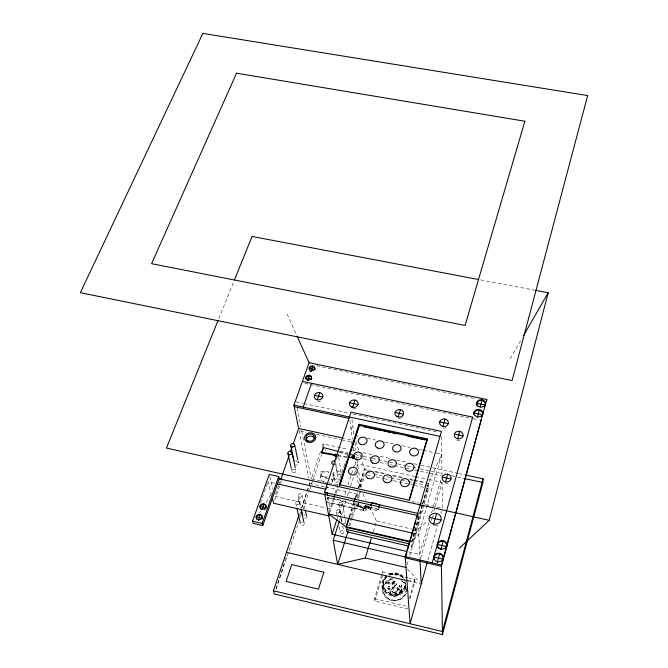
<?xml version="1.0" encoding="UTF-8"?>
<svg xmlns="http://www.w3.org/2000/svg" width="668" height="668" viewBox="0 0 668 668"><rect width="100%" height="100%" fill="white"/><g stroke="black" fill="none" stroke-linecap="round" stroke-linejoin="round"><path stroke-width="0.5" stroke-dasharray="3.34 2.5" d="M393.302 581.419L393.252 581.728A2.255 2.079 -5 0 0 392.901 585.26A2.255 2.079 -5 0 0 396.441 583.69A2.255 2.079 -5 0 0 393.243 581.669L394.304 582.329L394.696 581.319M325.174 451.059L325.216 449.806M392.058 583.423L392.116 583.164A2.255 2.079 -5 0 1 396.466 583.999L396.341 584.533A2.255 2.079 -5 0 1 391.982 583.69L396.374 584.4M387.991 588.466L389.11 589.001L387.991 588.466L388.183 587.773L389.302 588.024L388.793 588.349L388.183 587.773M393.285 581.419C391.79 585.185 396.817 584.759 394.73 581.344C393.368 580.801 392.934 581.118 394.613 581.21M401.602 591.831L401.794 590.854L400.675 590.604C399.339 592.366 403.555 591.923 400.483 591.297M402.336 590.754L402.186 591.906A1.161 0.434 15.8 0 1 401.101 592.107A1.161 0.434 15.8 0 1 399.94 591.397L400.09 590.245L402.378 591.213A1.161 0.434 15.8 0 1 401.293 591.414A1.161 0.434 15.8 0 1 400.132 590.704L400.09 590.245M402.153 592.015L402.345 591.322M427.896 560.126L437.657 525.248M441.005 513.291L441.556 511.296M389.836 587.923L389.686 589.076A1.161 0.434 16 0 1 388.617 589.276A1.161 0.434 16 0 1 387.457 588.566L387.599 587.414L389.887 588.383A1.152 0.434 16 0 1 388.818 588.583A1.152 0.434 16 0 1 387.649 587.873L387.599 587.414M389.11 589.001L389.302 588.024M389.661 589.184L389.861 588.491M420.598 558.339L430.209 524.388M431.344 520.389L432.188 517.399M433.891 511.404L435.018 507.413M435.302 506.411L442.091 482.446L426.835 479.09M409.384 598.445L414.761 579.432L408.707 578.012M410.11 598.837L414.911 581.886L414.761 579.432M428.764 522.71L419.746 554.473L408.666 551.918M431.586 512.782L432.43 509.809M433.557 505.835L440.88 480.033M422.193 504.95L411.571 541.74L418.769 534.517L441.748 454.34L434.609 452.795M422.477 503.956L428.505 483.081L441.748 454.34M411.605 542.349L428.505 483.081M425.558 485.252L428.597 485.928L411.73 544.412L411.88 546.825L409.843 546.357M411.88 546.825L423.838 505.3M424.122 504.307L428.681 488.492L428.597 485.928M407.096 564.619L408.231 560.686M409.643 555.776L416.999 530.242L427.77 520.931M374.523 598.662L407.113 606.452L407.296 608.815L374.84 601.05L374.523 598.662L382.488 571.858L407.705 577.778M374.84 601.05L382.764 574.33M365.438 505.275L364.628 507.88L370.615 509.233L378.339 510.836L379.132 508.223M373.303 531.736L376.577 521.04L368.845 505.584L368.093 508.231L368.903 508.406L369.713 505.801M368.903 508.406L369.354 506.002M370.615 509.233L371.408 506.478M358.115 503.163L357.564 504.899L357.848 506.937L364.703 508.49L365.421 505.133M364.703 508.49L365.788 505.025M367.442 506.21L366.907 507.947L366.097 507.764L366.548 505.359M366.097 507.764L366.916 505.158M366.907 507.947L367.358 505.542M368.093 508.231L368.552 505.818M349.748 526.075L352.236 518.218M352.545 517.232L356.896 503.48M358.449 498.57L360.829 491.03M359.108 501.852L357.739 506.185L364.611 507.738M357.848 506.937L358.941 503.48M349.18 516.923L353.848 502.236M355.401 497.343L357.263 491.464M358.507 487.548L364.419 468.944L361.664 460.068M349.589 516.573L353.94 502.87M355.493 497.977L357.355 492.107M358.908 487.214L364.419 468.944L369.504 470.072M350.6 516.514L355.009 502.612M356.578 497.643L358.157 492.683M359.726 487.715L364.761 471.825M348.779 525.925L355.986 503.146M357.555 498.194L359.434 492.249M361.004 487.298L364.77 475.407M275.976 589.059L285.127 560.435M285.445 559.45L286.071 557.471M299.648 515.028L300.592 512.064M301.861 508.114L309.752 483.44L308.925 479.373M339.519 520.572L345.824 500.925M347.402 496.015L349.289 490.12M350.55 486.195L354.332 474.405M354.65 473.428L355.593 470.481M356.821 466.665L357.714 463.884L414.644 476.409M337.215 518.418L342.951 500.624M344.863 494.696L346.45 489.753M348.045 484.809L355.376 462.064L355.86 465.755M355.977 460.202L356.879 457.405L356.487 454.424M328.94 512.214L333.566 498.044M335.169 493.143L338.05 484.308M339.336 480.384L339.979 478.422M340.296 477.436L341.573 473.512M341.899 472.535L345.74 460.761M347.026 456.829L348.304 452.904M351.193 444.078L352.47 440.154L344.346 438.392M329.708 512.907L334.509 498.186M336.104 493.276L338.025 487.389M327.262 498.946L327.854 497.134L338.409 499.514L365.087 507.897L365.171 508.523L338.509 500.148L327.971 497.769L327.854 497.134M327.37 499.572L327.971 497.769M351.118 429.908L352.696 425.107M327.537 486.471L326.56 489.427L326.928 491.473M336.346 459.826L337.649 455.885M332.297 481.878L333.783 477.37M320.047 477.637L321.558 473.128A6.471 2.806 18.3 0 1 328.765 472.635M276.068 589.059L298.755 521.858M300.425 516.915L301.093 514.936M303.097 509.008L309.434 490.228M309.768 489.243L311.104 485.285M311.438 484.3L321.45 454.649M301.418 508.047L306.746 492.299M307.08 491.314L310.353 481.653M337.707 484.901L311.255 478.981L320.49 451.71M322.135 446.842L323.128 443.919L348.596 449.48M298.195 501.217L299.581 497.142M278.631 485.477L274.832 496.291L326.026 507.93M278.974 484.5L280.351 480.568M274.623 500.307L281.512 480.668M260.403 503.037L267.634 482.739M218.812 318.586L233.675 281.863M510.177 358.799L521.992 338.267M259.643 512.824L260.72 511.07M266.123 502.311L271.517 493.543M432.388 516.948L433.933 515.621M392.291 587.715L392.508 587.556A4.876 4.517 -5 0 1 398.378 588.207L399.155 589.134A4.876 4.517 -5 0 1 397.368 595.33L396.191 595.798A4.876 4.517 -5 0 1 390.705 593.743L390.221 592.658A4.876 4.517 -5 0 1 391.498 588.283L392.291 587.715L397.46 596.282A4.868 4.509 -5 0 0 399.239 590.095L398.47 589.176A4.868 4.509 -5 0 0 392.6 588.525L391.59 589.251A4.868 4.509 -5 0 0 390.321 593.618L390.805 594.704A4.868 4.509 -5 0 0 396.283 596.749L397.176 596.399L397.093 595.438L394.93 591.439L398.98 588.917L399.063 589.886L395.022 592.399L390.705 594.478L390.605 593.526M393.527 581.135L393.97 580.968M337.741 455.175L346.784 456.812M337.858 455.893L346.892 457.522M480.559 279.892L534.868 290.213M316.482 365.755L475.482 398.679M304.75 383.349L419.095 407.355M420.114 407.572L472.184 418.502M473.203 418.719L479.332 420.005M295.949 401.869L302.98 403.363M303.982 403.581L349.197 413.208M353.238 414.068L438.45 432.213M355.042 435.611L360.144 436.713M367.283 438.258L375.449 440.02M384.626 441.999L393.811 443.986M401.969 445.748L410.127 447.51M419.312 449.497L422.368 450.157M423.387 450.374L433.59 452.578M300.091 430.818L306.169 432.138M316.29 434.334L340.596 439.611M341.607 439.828L351.735 442.032M352.671 450.366L354.708 450.808M362.858 452.587L373.045 454.808M380.175 456.369L390.363 458.59M396.475 459.926L407.68 462.373M413.793 463.701L419.905 465.037M420.923 465.262L457.605 473.261M458.624 473.487L464.736 474.814M340.004 451.284L348.111 453.054M355.201 454.607L362.298 456.16M363.308 456.378L371.416 458.156M372.435 458.373L388.651 461.922M389.661 462.147L396.759 463.692M397.769 463.918L405.877 465.688M406.887 465.913L419.053 468.569M420.063 468.794L442.358 473.67M451.485 475.666L464.652 478.547M356.879 457.405L358.9 457.856M362.958 458.741L369.037 460.068M370.055 460.294L376.134 461.63M380.184 462.515L386.271 463.851M390.321 464.736L393.36 465.404M394.379 465.621L410.595 469.178M414.644 470.063L427.821 472.952M428.839 473.169L440.997 475.833M415.655 476.626L425.825 478.864M374.589 471.19L384.76 473.437M392.901 475.224L404.09 477.695M409.175 478.814L413.25 479.716M414.269 479.941L425.458 482.405M364.494 469.604L367.542 470.272M375.675 472.067L384.826 474.088M392.951 475.883L402.103 477.896M410.236 479.691L413.283 480.367M414.302 480.593L428.53 483.724M366.79 472.276L372.869 473.612M373.888 473.837L381.987 475.633M387.056 476.752L390.095 477.42M391.106 477.645L400.224 479.657M401.243 479.883L407.321 481.227M408.332 481.453L412.381 482.346M413.4 482.572L424.547 485.026M367.099 474.865L372.143 475.983M376.184 476.877L383.248 478.438M384.259 478.664L392.333 480.451M393.343 480.676L409.501 484.25M410.503 484.475L413.534 485.143M414.544 485.369L428.681 488.492M411.914 501.493L419.028 503.087M420.047 503.313L442.4 508.306L442.091 482.446M309.752 483.44L324.731 486.797M325.725 487.022L359.685 494.637L359.426 492.658M274.615 483.265L267.977 481.77L271.3 494.462M357.564 504.899L378.197 509.559M366.006 507.104L366.815 507.279M368.01 507.563L368.811 507.747M326.368 501.668L364.002 510.185A1.386 1.236 -7.4 0 0 366.097 509.083L366.173 509.709A1.386 1.236 -7.4 0 1 364.085 510.811L326.477 502.294M327.028 508.156L330.042 508.841L327.846 496.583M376.577 521.04L411.947 529.089M412.958 529.315L416.999 530.242M387.407 588.107L389.644 588.617M399.907 590.938L402.144 591.447M413.692 533.365L418.769 534.517M407.872 580.233L414.911 581.886M408.106 580.96L420.189 583.799M339.912 451.844L347.744 453.864M339.043 452.311L346.876 454.332M407.614 569.061L419.838 582.538M362.933 493.769L366.114 500.132M287.123 314.094L296.834 335.603M394.963 583.398L394.062 582.83L393.427 583.673M355.86 441.314L359.526 453.155M359.835 454.14L361.363 459.075M269.73 476.418L273.045 489.335M295.749 503.363L296.433 506.361M298.279 495.948L300.967 508.031M299.498 502.411L300.617 507.413M291.524 469.495L291.966 471.499M295.448 468.51L295.882 470.514M302.019 495.005L305.076 509.116M298.028 460.895L298.454 462.907M299.08 430.601L308.725 478.355M297.16 407.956L300.984 427.236M301.786 431.294L311.255 478.981M323.128 443.919L323.788 447.735M336.463 511.771L337.315 516.748M339.01 526.701L340.029 532.68M338.893 504.282L341.047 517.324M341.206 518.326L342.2 524.355M333.207 472.092L334.685 481.035M338.409 499.514L338.509 500.148M340.237 510.811L340.897 514.803M341.548 518.785L342.041 521.775M342.701 525.766L343.686 531.745M335.62 462.172L338.484 480.083M335.703 464.344L337.148 473.353M342.651 503.33L345.047 518.401M345.206 519.403L346.007 524.43M341.064 472.368L338.275 454.324A2.071 1.804 -9 0 1 338.25 455.259M349.848 420.339L352.337 439.126M353.405 447.201L354.065 452.161M357.063 474.823L358.766 487.707M351.944 419.337L354.023 435.394M354.942 442.475L355.977 450.441M357.113 459.258L358.415 469.312M358.791 472.209L360.728 487.147M363.384 508.799L363.459 509.425M363.325 509.125L363.45 510.068M370.448 507.814L370.389 507.346L378.146 509.1L378.339 510.836M382.012 586.613L382.58 591.531M382.488 571.858L382.672 573.503M386.747 582.513L386.839 583.448M390.062 591.489L390.154 592.449M389.077 582.463A1.169 1.077 -5.9 0 1 387.331 583.431A1.169 1.077 -5.9 0 1 387.323 581.569A1.169 1.077 -5.9 0 1 389.077 582.463L389.177 583.398A1.169 1.077 -5.9 0 1 387.432 584.366A1.169 1.077 -5.9 0 1 387.415 582.504A1.169 1.077 -5.9 0 1 389.177 583.398M394.93 591.439L395.022 592.399M399.364 585.469L399.447 586.395M399.806 591.38L399.89 592.341M400.675 590.604L401.276 591.18L401.794 590.854M401.693 585.21L401.769 586.145M417.884 516.556L420.03 560.335M441.54 436.955L442.007 476.059M366.097 509.083A1.386 1.236 -7.4 0 0 364.035 508.039A1.386 1.236 -7.4 0 0 364.01 510.185L364.085 510.811A1.386 1.236 -7.4 0 1 364.118 508.665A1.386 1.236 -7.4 0 1 366.173 509.709M332.572 473.787A7.899 3.423 18.3 0 1 330.243 479.265M328.322 478.956A7.899 3.423 18.3 0 1 320.114 473.078A7.899 3.423 18.3 0 1 329.007 472.059M306.57 517.04A1.87 1.662 -13.2 0 1 304.725 518.31M303.923 515.195A1.87 1.662 -13.2 0 1 304.858 514.961M343.218 526.376A1.879 1.687 -9.8 0 1 342.834 526.108M343.285 523.445A1.879 1.687 -9.8 0 1 345.54 523.679M304.174 523.411A1.879 1.67 -13.6 0 1 302.779 525.499A1.879 1.67 -13.6 0 1 300.542 524.338M301.485 522.434A1.879 1.67 -13.6 0 1 302.429 522.192M337.699 456.085A2.071 1.804 -9 0 1 337.256 456.378M335.278 453.28A2.071 1.804 -9 0 1 335.779 453.088M295.673 461.922A1.946 1.687 -12.2 0 1 298.103 462.264A1.946 1.687 -12.2 0 1 298.003 464.452A1.946 1.687 -12.2 0 1 295.54 464.87M331.286 479.432A6.488 2.797 18.3 0 1 329.725 483.073M323.554 481.695A6.488 2.797 18.3 0 1 320.248 477.303A6.488 2.797 18.3 0 1 327.262 477.161M402.503 417.408A4.367 3.749 -3.9 0 1 401.593 418.018M400.541 418.41A4.367 3.749 -3.9 0 1 398.278 418.452M356.102 408.373A4.342 3.699 -7 0 1 351.769 408.457M320.824 400.892A4.317 3.657 -9.3 0 1 316.515 400.975M446.257 427.487A4.4 3.791 -0.6 0 1 441.849 427.57M459.935 440.212A4.434 3.833 0.6 0 1 456.553 439.886M436.83 525.365A6.121 5.494 -0.4 0 1 433.657 525.407M447.836 483.323A4.509 3.983 0.1 0 1 445.498 483.365M332.773 474.906A6.471 2.806 18.3 0 1 331.211 478.572M326.594 477.837A6.471 2.806 18.3 0 1 321.567 473.111M386.597 577.16A10.888 10.053 -5 0 0 390.98 593.827A10.888 10.053 -5 0 0 404.975 582.287L404.95 581.978A10.897 10.053 -5 0 1 405.084 584.6L404.474 587.172A10.897 10.053 -5 0 1 391.857 593.735A10.897 10.053 -5 0 1 383.382 583.097L384.016 580.534A10.897 10.053 -5 0 1 387.265 576.25M389.686 575.131A10.888 10.053 -5 0 1 402.587 577.611M406.002 588.274A12.458 11.498 -5 0 1 387.139 594.036A12.458 11.498 -5 0 1 386.329 575.783M389.06 574.154A12.458 11.498 -5 0 1 405.058 578.605M406.369 593.192A12.35 11.423 -5 0 1 392.625 600.741A12.35 11.423 -5 0 1 382.405 589.61A12.35 11.423 -5 0 1 392.634 578.229M404.19 581.97A12.35 11.423 -5 0 1 405.927 584.458M389.653 574.822A10.897 10.053 -5 0 1 404.09 579.49M405.76 585.894A11.682 10.771 -5 0 1 388.417 593.618A11.682 10.771 -5 0 1 386.797 576.016M389.361 574.488A11.682 10.771 -5 0 1 404.825 579.49M405.785 586.212A11.673 10.771 -5 0 1 388.45 593.927A11.673 10.771 -5 0 1 386.83 576.334M389.394 574.797A11.673 10.771 -5 0 1 404.85 579.799M406.303 588.642A11.565 10.696 -5 0 1 396.141 600.373A11.565 10.696 -5 0 1 383.34 591.456A11.573 10.705 -5 0 1 392.767 578.931M392.792 579.24A11.565 10.696 -5 0 0 383.34 591.456A11.573 10.705 -5 0 0 396.784 599.973A11.573 10.705 -5 0 0 406.144 587.414M401.401 580.893A11.565 10.696 -5 0 1 406.161 587.723M401.376 580.584A11.573 10.705 -5 0 1 405.919 586.512M401.61 589.393L401.326 589.802L401.009 589.101L401.777 588.8L402.086 589.502L401.61 589.393M389.578 586.704L388.459 586.562L389.578 586.704M299.13 496.975A1.929 1.703 -12.8 0 0 302.07 495.447A1.929 1.703 -12.8 0 0 299.256 494.011A1.929 1.703 -12.8 0 0 299.13 496.975M296.6 504.398A1.937 1.712 -13.3 0 0 299.548 502.862A1.937 1.712 -13.3 0 0 296.726 501.409A1.937 1.712 -13.3 0 0 296.6 504.398M340.88 533.699A1.887 1.695 -10.2 0 0 343.736 532.187A1.887 1.695 -10.2 0 0 340.956 530.751A1.887 1.695 -10.2 0 0 340.88 533.699M339.77 505.317A1.937 1.728 -9.6 0 0 342.701 503.772A1.937 1.728 -9.6 0 0 339.837 502.319A1.937 1.728 -9.6 0 0 339.77 505.317M337.348 512.815A1.946 1.737 -10 0 0 340.296 511.262A1.946 1.737 -10 0 0 337.415 509.801A1.946 1.737 -10 0 0 337.348 512.815M292.851 472.56A2.021 1.762 -12.6 0 0 295.932 470.973A2.021 1.762 -12.6 0 0 292.993 469.487A2.021 1.762 -12.6 0 0 292.851 472.56M335.57 482.071A1.962 1.72 -9.4 0 0 338.534 480.526A1.962 1.72 -9.4 0 0 335.645 479.081A1.962 1.72 -9.4 0 0 335.57 482.071M338.058 474.414A2.021 1.77 -9.1 0 0 341.123 472.827A2.021 1.77 -9.1 0 0 338.142 471.332A2.021 1.77 -9.1 0 0 338.058 474.414M392.934 592.174A3.223 2.981 -5 0 0 397.986 589.936A3.223 2.981 -5 0 0 393.419 587.03A3.223 2.981 -5 0 0 392.934 592.174M392.951 592.332A3.223 2.981 -5 0 0 397.994 590.086A3.223 2.981 -5 0 0 393.435 587.18A3.223 2.981 -5 0 0 392.951 592.332M399.798 586.187A1.169 1.077 -4.2 0 0 401.685 585.494A1.169 1.077 -4.2 0 0 400.107 584.333A1.169 1.077 -4.2 0 0 399.798 586.187M399.873 587.122A1.169 1.077 -4.2 0 0 401.76 586.42A1.169 1.077 -4.2 0 0 400.182 585.268A1.169 1.077 -4.2 0 0 399.873 587.122"/><path stroke-width="1" d="M476.818 402.52L476.793 403.28L485.335 405.05L485.369 404.299A4.392 3.732 1.7 0 0 479.816 399.831A4.392 3.732 1.7 0 0 478.088 406.119A4.392 3.732 1.7 0 0 485.369 404.299L485.436 404.307M479.415 409.476L477.37 417.542M481.436 418.936L441.448 566.264L405.317 557.88L407.012 552.002M482.087 399.781L480.309 406.887M482.772 414.043L482.697 414.026A4.409 3.766 1.7 0 1 475.391 415.863A4.409 3.766 1.7 0 1 477.127 409.517A4.409 3.766 1.7 0 1 482.697 414.026L482.672 414.778L474.096 412.983L474.046 412.214M299.089 514.936L273.421 590.754L274.398 593.994L442.45 634.6L482.897 482.538L483.073 478.814L465.755 475.04M486.696 401L486.763 399.472L309.084 362.724L297.252 336.538M256.211 517.065L256.353 516.356A3.048 2.689 -16.9 0 1 261.288 514.911A3.048 2.689 -16.9 0 1 260.353 519.479A3.048 2.689 -16.9 0 1 256.211 517.065L256.403 517.742A3.048 2.689 -16.9 0 0 256.729 519.094M256.403 517.742L256.353 516.356M311.497 379.057L311.639 378.43A2.856 2.396 -9.6 0 0 309.71 376.092L308.983 376.009A2.856 2.396 -9.6 0 0 306.103 377.771L305.961 378.397A2.856 2.396 -9.6 0 0 306.011 379.023M311.363 378.288L311.505 377.662A2.864 2.396 -9.6 0 0 309.576 375.324L308.85 375.232A2.864 2.396 -9.6 0 0 305.969 377.002L305.819 377.629A2.864 2.396 -9.6 0 0 307.748 379.975L308.482 380.059A2.864 2.396 -9.6 0 0 311.363 378.288L311.513 378.981L306.086 377.846L305.952 377.078M459.3 548.269L489.193 520.33L548.186 292.743L535.895 290.405M483.073 478.814L442.408 631.502L273.421 590.754M442.45 634.6L441.431 564.978L486.763 399.472M432.188 562.832L472.685 417.099L302.42 381.386M427.052 563.107L410.085 623.712L405.217 556.586L441.473 431.386L351.017 412.139L324.448 492.383L417.734 513.383L417.834 515.562M433.624 524.063L436.63 513.4M445.489 481.954L447.669 474.222M457.647 438.784L459.751 431.328M442.909 426.443L445.038 419.07M407.58 550.04L408.432 547.092M409 545.138L410.419 540.237M410.987 538.274L414.394 526.509M414.962 524.547L415.813 521.608M416.949 517.683L417.801 514.744M427.119 438.868L409.041 500.19L339.344 484.617L359.017 424.28L427.119 438.868L427.161 440.337M409.392 500.24L427.153 439.97L359.15 425.391L349.706 454.374L353.631 455.384A1.478 1.294 -7.7 0 1 354.716 456.595L353.197 457.939L348.796 457.171L339.511 485.661M378.681 507.354L379.482 504.732M378.998 506.945L379.8 504.332M339.202 521.549L333.207 540.212L337.641 564.393L365.279 558.005L371.517 537.573M398.178 416.966L400.441 409.668M370.932 505.601L371.742 502.987M371.258 505.2L372.068 502.586L376.902 503.672M337.641 564.393L348.195 530.985M348.871 517.9L346.174 527.336L409.593 541.89M354.157 501.259L355.092 498.32M346.174 527.336L349.281 517.55M354.249 501.893L355.176 498.954M408.833 546.123L346.901 531.87L346.508 529.423L347.135 527.436M406.653 551.451L332.113 534.233L336.897 519.403M333.883 497.067L334.852 494.12M329.391 513.884L328.748 515.855L273.596 503.255L272.319 498.37M339.895 485.026L359.192 425.758L359.017 424.28M325.708 492.015L324.848 494.596L332.113 534.233M352.612 407.305L355.009 400.09M336.856 455.71L321.801 452.987L321.675 452.261L323.262 447.543L337.958 451.343M321.801 452.987L323.07 449.213M317.283 399.815L319.772 392.659M280.702 479.582L288.985 456.002M290.363 452.069L292.083 446.909M293.127 444.212L298.646 428.489L293.937 405.159L309.084 362.724M262.791 525.574L262.173 523.436L278.706 476.551L269.221 474.43L252.529 521.199L253.172 523.336L262.791 525.574L279.249 478.797L278.706 476.551M303.18 407.129L311.58 383.307M262.524 508.933L263.885 503.889M218.035 320.515L166.416 448.069L489.193 520.33M234.451 279.925L252.053 236.447L478.513 279.5M523.528 335.595L548.186 292.743M351.744 456.661L351.76 456.645A1.478 1.294 -7.7 0 0 353.597 457.864L353.597 457.864M321.675 452.261L336.739 454.991M314.695 368.87L314.82 369.638L309.401 368.511L309.267 367.742M314.403 395.356L322.661 397.101M349.64 402.812L357.99 404.574M395.08 412.415L403.539 414.202M439.694 421.85L448.261 423.662A4.409 3.799 -0.7 0 0 442.75 419.12A4.409 3.799 -0.7 0 0 440.913 425.499A4.409 3.799 -0.7 0 0 448.261 423.662M454.39 434.133L463.024 435.97A4.442 3.841 0.6 0 0 457.446 431.369A4.442 3.841 0.6 0 0 455.643 437.832A4.442 3.841 0.6 0 0 463.024 435.97M293.937 405.159L440.037 436.346M294.237 406.653L349.606 418.485L349.406 416.999M364.269 426.852L381.511 430.543M383.541 430.985L390.638 432.505M392.667 432.939L396.725 433.808M407.889 436.204L425.132 439.903M298.646 428.489L343.335 438.166M464.652 478.547L482.897 482.538M442.191 477.119L450.967 479.04A4.526 3.983 0.1 0 0 445.322 474.255A4.526 3.983 0.1 0 0 443.443 480.96A4.526 3.983 0.1 0 0 450.967 479.04M279.249 478.797L325.55 489.201M429.19 517.383L441.072 520.055A6.129 5.503 -0.5 0 0 433.449 513.441A6.129 5.503 -0.5 0 0 430.868 522.685A6.129 5.503 -0.5 0 0 441.072 520.055M277.454 483.908L416.824 515.329M412.674 533.131L328.389 513.901L346.074 526.718L409.551 541.28M265.814 507.162L266.006 507.839L260.286 506.528L260.094 505.851M346.508 529.423L408.724 543.719M252.529 521.199L262.173 523.436M405.217 556.586L441.431 564.978M333.207 540.212L405.902 557.062M365.279 558.005L406.253 567.558M286.422 552.344L407.104 580.726M258.291 519.662L258.483 520.339L260.161 514.385M296.893 508.356L300.316 523.336M301.41 510.043L302.529 515.078M301.059 509.417L303.957 522.418M287.941 453.48L291.298 468.493M290.739 445.706L294.029 460.828M291.958 452.486L295.231 467.508M305.293 510.127L306.604 516.172M294.605 444.746L297.811 459.885M327.111 492.491L327.662 495.556M307.831 379.983L307.973 380.752L309.493 375.307M323.262 447.543L323.395 448.27M311.154 370.631L311.288 371.408L312.799 365.981M352.813 457.897L352.913 458.615M420.03 560.335L421.199 584.032M433.958 556.461L433.975 557.104L443.185 559.233L443.176 558.582A4.751 4.334 0.5 0 0 437.256 553.355A4.751 4.334 0.5 0 0 435.26 560.644A4.751 4.334 0.5 0 0 443.176 558.582M437.473 543.802L437.49 544.462L446.658 546.558L446.65 545.906A4.734 4.292 0.7 0 0 440.755 540.738A4.734 4.292 0.7 0 0 438.776 547.944A4.734 4.292 0.7 0 0 446.65 545.906M437.406 561.73L437.415 562.372L439.728 553.321M440.913 549.021L440.922 549.672L443.21 540.696M334.142 464.36A2.012 1.754 -9.3 0 1 331.754 462.239A2.012 1.754 -9.3 0 1 335.119 461.396M336.221 456.636A2.071 1.804 -9 0 1 334.284 454.39M306.453 440.721A4.217 3.641 -10.6 0 1 309.601 436.196A4.217 3.641 -10.6 0 1 314.636 438.684M260.47 508.573A3.031 2.664 -16.2 0 1 262.908 504.524A3.031 2.664 -16.2 0 1 266.006 507.839M265.154 509.066A3.031 2.664 -16.2 0 1 264.511 509.5M261.505 509.542A3.031 2.664 -16.2 0 1 260.912 509.125M262.432 517.65A3.048 2.689 -16.9 0 0 256.554 517.032L262.29 518.36A3.048 2.689 -16.9 0 1 261.948 519.019M474.163 414.937A4.4 3.766 1.7 0 1 479.39 410.227A4.4 3.766 1.7 0 1 481.595 416.49M477.328 406.102A4.384 3.732 1.7 0 1 478.438 401.159A4.384 3.732 1.7 0 1 484.325 401.71A4.384 3.732 1.7 0 1 484.258 406.754M438.784 548.587A4.726 4.284 0.7 0 1 438.4 542.808A4.726 4.284 0.7 0 1 444.713 541.973A4.726 4.284 0.7 0 1 446.207 547.601M434.008 559.35A4.751 4.334 0.5 0 1 439.126 553.872A4.751 4.334 0.5 0 1 442.734 560.285M309.351 369.755A2.847 2.38 -9.3 0 1 312.206 366.69A2.847 2.38 -9.3 0 1 314.82 369.638M310.612 371.183A2.847 2.38 -9.3 0 1 310.036 370.807M587.648 95.574L512.105 380.535L80.352 292.693L202.88 33.4L587.648 95.574M418.485 452.403L418.21 453.388A4.459 3.891 -2.8 0 1 413.567 455.91L412.44 455.685A4.459 3.891 -2.8 0 1 409.618 451.668L409.893 450.683A4.459 3.891 -2.8 0 1 414.527 448.17L415.655 448.395A4.459 3.891 -2.8 0 1 418.485 452.403M524.864 121.234L465.078 325.441L151.594 263.685L236.539 73.196L524.864 121.234M409.384 483.089L409.083 484.1A4.517 3.991 -3.5 0 1 404.324 486.605L403.188 486.346A4.517 3.991 -3.5 0 1 400.433 482.179L400.742 481.169A4.517 3.991 -3.5 0 1 405.493 478.672L406.628 478.923A4.517 3.991 -3.5 0 1 409.384 483.089M323.871 572.2L318.436 589.168L286.121 581.427L291.749 564.602L323.871 572.2M354.057 456.294L353.648 457.547L352.228 457.238L352.637 455.985L354.057 456.294M413.884 468.059L413.475 469.028A4.484 3.941 -3.1 0 1 408.507 471.09L407.405 470.748A4.484 3.941 -3.1 0 1 405.142 466.414L405.551 465.446A4.484 3.941 -3.1 0 1 410.503 463.383L411.605 463.734A4.484 3.941 -3.1 0 1 413.884 468.059M360.428 444.287A4.425 3.833 -6.8 0 0 367.099 440.838A4.425 3.833 -6.8 0 0 360.52 437.632A4.425 3.833 -6.8 0 0 360.428 444.287M377.487 447.986A4.434 3.849 -5.5 0 0 384.15 444.529A4.434 3.849 -5.5 0 0 377.529 441.314A4.434 3.849 -5.5 0 0 377.487 447.986M394.721 451.56A4.25 3.699 -4.2 0 0 401.092 448.236A4.25 3.699 -4.2 0 0 394.713 445.147A4.25 3.699 -4.2 0 0 394.721 451.56M372.744 463.074A4.417 3.866 -6 0 0 379.399 459.601A4.417 3.866 -6 0 0 372.802 456.369A4.417 3.866 -6 0 0 372.744 463.074M355.568 459.342A4.451 3.883 -7.3 0 0 362.29 455.852A4.451 3.883 -7.3 0 0 355.677 452.603A4.451 3.883 -7.3 0 0 355.568 459.342M390.062 466.74A4.275 3.749 -4.6 0 0 396.475 463.375A4.275 3.749 -4.6 0 0 390.07 460.244A4.275 3.749 -4.6 0 0 390.062 466.74M350.65 474.597A4.484 3.933 -7.9 0 0 357.413 471.065A4.484 3.933 -7.9 0 0 350.775 467.767A4.484 3.933 -7.9 0 0 350.65 474.597M367.968 478.321A4.359 3.833 -6.5 0 0 374.531 474.881A4.359 3.833 -6.5 0 0 368.043 471.666A4.359 3.833 -6.5 0 0 367.968 478.321M385.244 482.271A4.501 3.975 -5 0 0 391.999 478.705A4.501 3.975 -5 0 0 385.261 475.382A4.501 3.975 -5 0 0 385.244 482.271M307.188 441.899A5.645 4.86 -10.6 0 0 315.764 437.507A5.645 4.86 -10.6 0 0 307.497 433.44A5.645 4.86 -10.6 0 0 307.188 441.899M291.615 446.742A1.996 1.72 -12 0 0 294.655 445.189A1.996 1.72 -12 0 0 291.749 443.744A1.996 1.72 -12 0 0 291.615 446.742M288.843 454.566A2.071 1.787 -12.4 0 0 291.999 452.946A2.071 1.787 -12.4 0 0 288.993 451.443A2.071 1.787 -12.4 0 0 288.843 454.566M397.126 416.607A4.375 3.749 -3.9 0 0 403.681 413.225A4.375 3.749 -3.9 0 0 397.109 410.11A4.375 3.749 -3.9 0 0 397.126 416.607M316.265 399.472A4.325 3.666 -9.3 0 0 322.844 396.149A4.325 3.666 -9.3 0 0 316.482 393.093A4.325 3.666 -9.3 0 0 316.265 399.472M351.585 406.954A4.35 3.707 -7 0 0 358.157 403.606A4.35 3.707 -7 0 0 351.702 400.524A4.35 3.707 -7 0 0 351.585 406.954M307.931 440.822A4.233 3.649 -10.6 0 0 314.361 437.532A4.233 3.649 -10.6 0 0 308.165 434.476A4.233 3.649 -10.6 0 0 307.931 440.822M262.031 509.125A3.031 2.672 -16.2 0 0 265.897 505.76A3.031 2.672 -16.2 0 0 260.938 504.632A3.031 2.672 -16.2 0 0 262.031 509.125M310.478 370.406A2.847 2.38 -9.3 0 0 314.812 368.243A2.847 2.38 -9.3 0 0 310.637 366.264A2.847 2.38 -9.3 0 0 310.478 370.406"/></g></svg>
